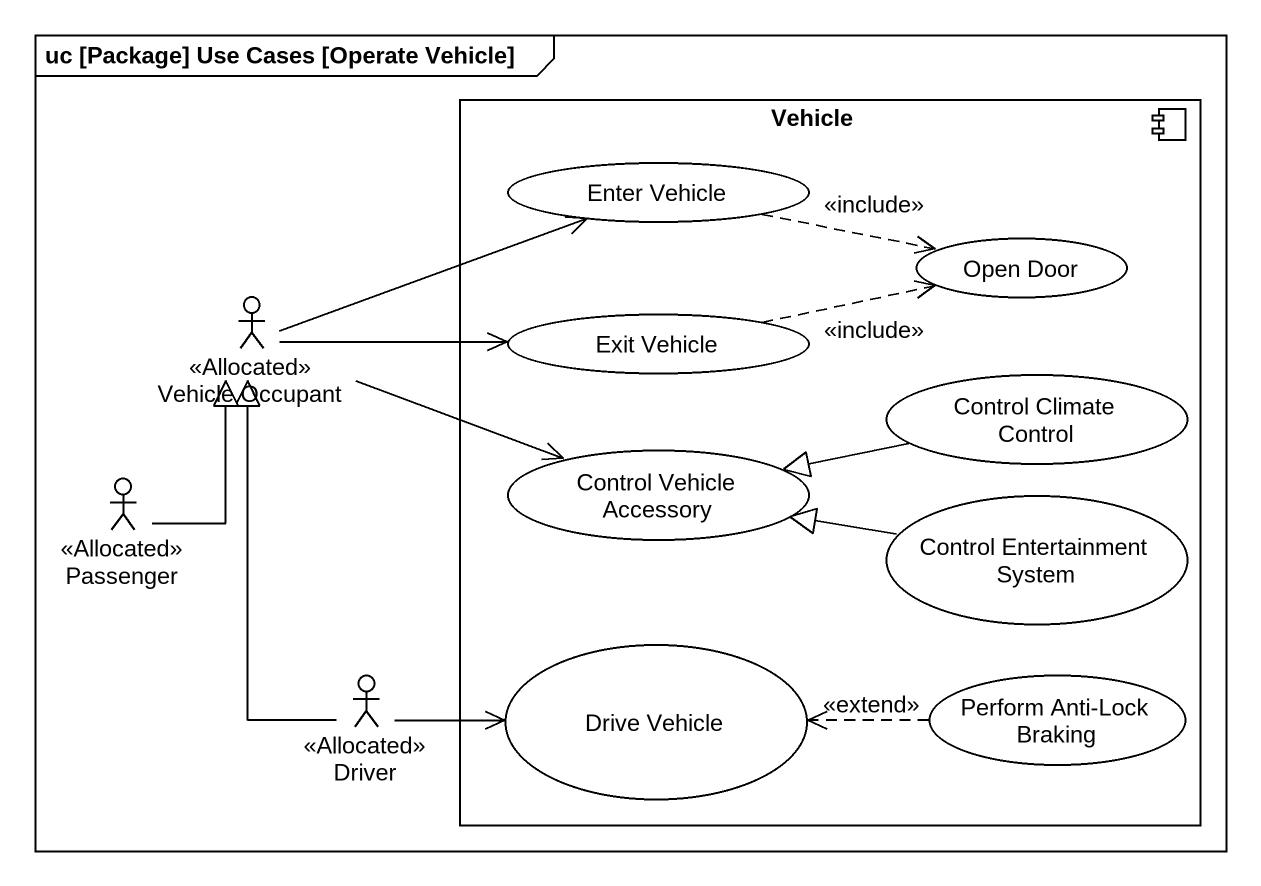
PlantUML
@startuml
mainframe uc [Package] Use Cases [Operate Vehicle]
component Vehicle #FFFFFF {
  usecase "Enter Vehicle" as Enter_Vehicle #FFFFFF
  usecase "Open Door" as Open_Door #FFFFFF
  usecase "Exit Vehicle" as Exit_Vehicle #FFFFFF
  usecase "Control Vehicle Accessory" as Control_Vehicle_Accessory #FFFFFF
  usecase "Control Climate Control" as Control_Climate_Control #FFFFFF
  usecase "Control Entertainment System" as Control_Entertainment_System #FFFFFF
  usecase "Drive Vehicle" as Drive_Vehicle #FFFFFF
  usecase "Perform Anti-Lock Braking" as Perform_Anti_Lock_Braking #FFFFFF
}
actor "Vehicle Occupant" as Vehicle_Occupant <<Allocated>> #FFFFFF
actor Passenger <<Allocated>> #FFFFFF
actor Driver <<Allocated>> #FFFFFF
Enter_Vehicle .right.> Open_Door : <<include>>
Vehicle_Occupant -right-> Enter_Vehicle
Vehicle_Occupant -right-> Exit_Vehicle
Vehicle_Occupant -right-> Control_Vehicle_Accessory
Exit_Vehicle .right.> Open_Door : <<include>>
Control_Climate_Control -left-|> Control_Vehicle_Accessory
Passenger -up-|> Vehicle_Occupant
Control_Entertainment_System -left-|> Control_Vehicle_Accessory
Driver -up-|> Vehicle_Occupant
Driver -right-> Drive_Vehicle
Perform_Anti_Lock_Braking .left.> Drive_Vehicle : <<extend>>
@enduml
